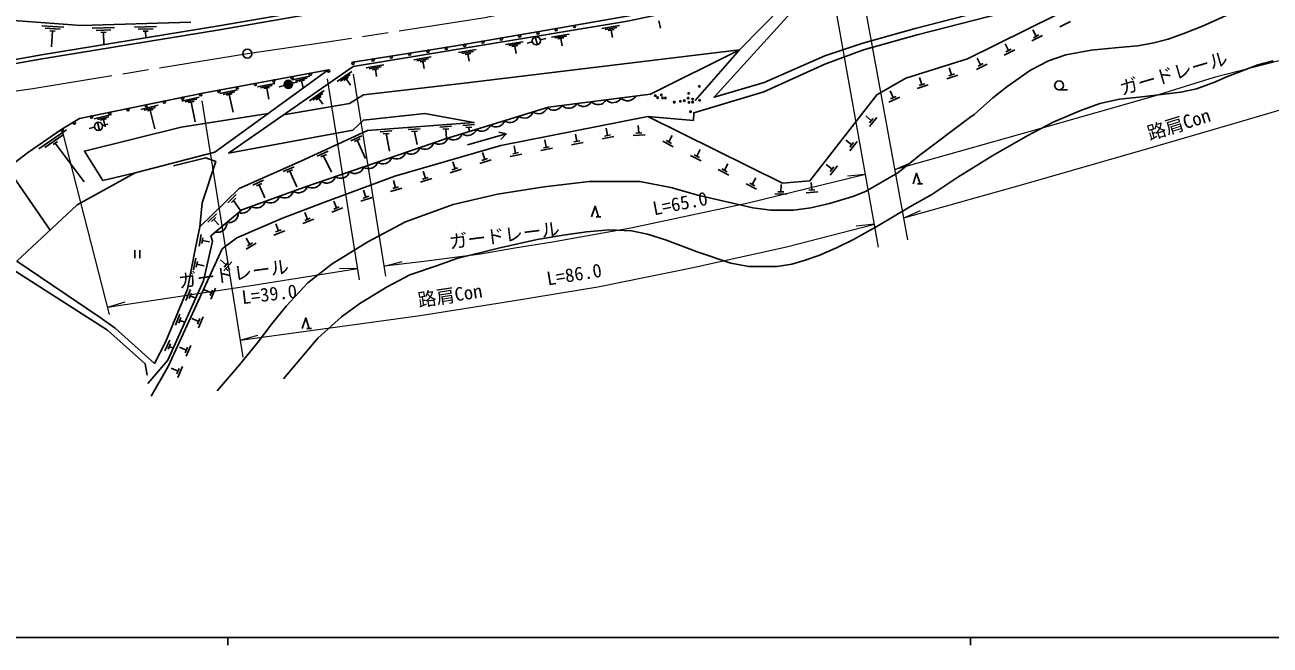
# Model space of a CAD drawing. Units: millimetres at full size, sheet at 1:1000; details may follow other scales. Extents: x 40000 to 680000, y 20000 to 380000.
# Drawn here: x 140679 to 308320, y 204000 to 287486 of the extents above; entities that cross this region are included whole.
import ezdxf
from ezdxf.enums import TextEntityAlignment as Align

# ---------------------------------------------------------------- set-up
doc = ezdxf.new("R2010")
doc.units = ezdxf.units.MM
doc.header["$LTSCALE"] = 1000
doc.linetypes.add('CHAIN', pattern=[18.5, 12, -1.5, 3.5, -1.5])
for name, color, linetype, lineweight in [('M-BGD', 7, 'Continuous', 25), ('M-BMK', 2, 'CHAIN', 13), ('M-BMK-SRVR', 3, 'Continuous', 25), ('M-STR-HTXT', 7, 'Continuous', 13), ('M-TTL-BAND', 7, 'Continuous', 25)]:
    doc.layers.add(name, color=color, linetype=linetype, lineweight=lineweight)
doc.styles.add('ＭＳ ゴシック', font='')
doc.styles.get('ＭＳ ゴシック').set_extended_font_data('MS Gothic')

msp = doc.modelspace()

# ---------------------------------------------------------------- hatches: boundary and pattern name
at = {"layer": 'M-BGD'}
msp.add_hatch(color=256, dxfattribs=at).paths.add_polyline_path([(176683, 279622, -1), (175617, 279351, -1)])

# ---------------------------------------------------------------- linework, layer by layer
for p, q in [((145931, 287160), (142939, 287376)), ((145411, 286897), (143416, 287041)), ((144741, 286645), (144043, 286695)), ((144392, 286670), (144238, 284545)), ((152747, 287123), (149749, 287036)), ((152256, 286809), (150257, 286751)), ((158418, 287287), (155419, 287201)), ((157927, 286973), (155928, 286915)), ((220737, 287388), (218370, 286992)), ((220376, 287125), (218798, 286861)), ((220014, 286862), (219225, 286730)), ((219620, 286796), (219785, 285810)), ((226039, 288039), (226243, 287060)), ((276831, 285948), (276376, 286839)), ((280001, 287234), (281426, 287963)), ((151615, 286490), (150916, 286470)), ((151265, 286480), (151314, 284812)), ((157286, 286654), (156586, 286634)), ((156936, 286644), (156962, 285735)), ((207767, 285225), (205399, 284833)), ((209005, 285206), (208280, 285014)), ((209396, 285878), (209678, 284814)), ((210069, 285487), (210794, 285678)), ((213950, 286253), (211583, 285858)), ((213589, 285990), (212011, 285726)), ((213227, 285727), (212438, 285595)), ((212833, 285661), (212998, 284675)), ((276262, 285321), (277687, 286050)), ((276475, 285766), (277187, 286131)), ((201443, 284177), (199075, 283785)), ((201081, 283915), (199502, 283653)), ((200719, 283652), (199930, 283521)), ((200324, 283587), (200488, 282600)), ((207405, 284963), (205827, 284701)), ((207043, 284700), (206254, 284569)), ((206649, 284635), (206812, 283648)), ((272524, 283407), (273948, 284136)), ((273092, 284035), (272637, 284925)), ((272736, 283853), (273449, 284217)), ((188987, 282113), (186619, 281721)), ((188625, 281851), (187047, 281589)), ((195389, 283174), (193021, 282782)), ((195027, 282911), (193449, 282650)), ((194665, 282649), (193876, 282518)), ((194271, 282583), (194434, 281597)), ((265438, 280753), (265127, 281704)), ((268785, 281494), (270209, 282222)), ((269354, 282121), (268898, 283011)), ((268998, 281939), (269710, 282304)), ((173413, 275550), (181473, 281414)), ((179017, 280599), (176675, 280074)), ((178670, 280316), (177109, 279967)), ((178324, 280034), (177543, 279859)), ((184689, 281221), (182717, 279853)), ((184474, 280828), (183159, 279916)), ((184259, 280436), (183602, 279980)), ((183931, 280208), (184501, 279386)), ((188263, 281588), (187474, 281457)), ((187869, 281522), (188032, 280536)), ((261447, 279446), (261136, 280396)), ((264779, 280222), (266299, 280720)), ((265058, 280629), (265818, 280878)), ((169283, 278761), (166941, 278238)), ((168937, 278479), (167375, 278130)), ((174332, 279614), (171979, 279139)), ((173979, 279338), (172411, 279022)), ((173627, 279063), (172843, 278905)), ((173235, 278984), (173523, 277470)), ((175617, 279351), (174891, 279166)), ((176683, 279622), (177410, 279807)), ((177933, 279946), (178152, 278998)), ((180985, 278652), (179013, 277284)), ((257593, 277694), (257172, 278601)), ((260787, 278914), (262308, 279412)), ((261067, 279321), (261827, 279570)), ((279915, 278742), (281037, 278742)), ((158625, 276679), (156293, 276111)), ((164153, 277763), (161812, 277232)), ((163807, 277479), (162247, 277125)), ((163461, 277196), (162681, 277019)), ((163071, 277107), (163599, 274452)), ((168590, 278196), (167809, 278022)), ((168199, 278109), (168725, 275755)), ((180771, 278259), (179456, 277348)), ((180556, 277867), (179899, 277411)), ((180227, 277639), (180797, 276817)), ((257000, 277089), (258452, 277762)), ((257230, 277526), (257956, 277862)), ((152339, 275413), (150006, 274850)), ((151997, 275125), (150441, 274749)), ((158283, 276390), (156729, 276011)), ((157942, 276101), (157165, 275911)), ((157554, 276006), (158163, 273490)), ((254650, 274592), (253875, 275224)), ((254381, 273788), (255393, 275028)), ((146287, 273341), (142572, 270802)), ((150049, 273706), (149319, 273533)), ((150457, 274368), (150711, 273298)), ((151655, 274837), (150877, 274649)), ((151119, 273960), (151849, 274132)), ((151266, 274743), (151501, 273771)), ((193883, 273508), (192288, 273385)), ((198128, 273833), (196533, 273711)), ((197760, 273504), (196962, 273443)), ((197361, 273474), (197460, 272185)), ((201217, 274070), (199622, 273948)), ((200849, 273741), (200051, 273680)), ((200450, 273711), (200495, 273119)), ((219119, 272598), (218930, 273580)), ((223338, 272938), (223263, 273935)), ((254397, 274282), (254903, 274902)), ((145837, 272670), (143360, 270978)), ((145057, 271774), (144479, 271379)), ((186028, 272572), (184575, 271903)), ((185797, 272136), (185071, 271801)), ((185434, 271968), (186533, 269518)), ((190082, 273216), (188487, 273094)), ((189714, 272887), (188916, 272826)), ((189315, 272857), (189745, 270475)), ((193515, 273179), (192717, 273118)), ((193116, 273148), (193479, 271377)), ((205467, 272802), (204487, 273052)), ((210870, 271014), (210681, 271996)), ((214273, 271362), (215844, 271664)), ((214601, 271730), (215387, 271881)), ((214994, 271806), (214806, 272788)), ((218397, 272154), (219969, 272456)), ((218726, 272522), (219512, 272673)), ((222571, 272579), (224166, 272700)), ((222939, 272907), (223737, 272968)), ((226543, 271817), (227968, 271091)), ((227028, 271906), (227741, 271543)), ((227385, 271725), (227839, 272616)), ((251995, 271337), (251220, 271969)), ((251727, 270534), (252738, 271773)), ((251742, 271027), (252248, 271647)), ((144768, 271576), (148652, 266368)), ((181493, 270483), (180039, 269814)), ((181262, 270047), (180535, 269713)), ((202598, 269374), (202296, 270327)), ((206023, 269778), (207595, 270080)), ((206352, 270146), (207138, 270297)), ((206745, 270222), (206556, 271204)), ((210148, 270570), (211719, 270872)), ((210477, 270938), (211262, 271089)), ((230285, 269910), (231710, 269184)), ((230770, 269999), (231483, 269636)), ((231127, 269818), (231581, 270709)), ((176931, 268400), (175469, 267751)), ((180898, 269880), (181954, 267658)), ((198213, 267985), (198976, 268226)), ((198594, 268106), (198292, 269059)), ((201933, 268849), (203459, 269332)), ((202217, 269253), (202980, 269494)), ((234869, 267911), (235323, 268802)), ((249341, 268082), (248566, 268714)), ((249072, 267279), (250083, 268519)), ((249088, 267772), (249594, 268392)), ((138913, 267343), (144073, 259870)), ((172818, 266573), (171356, 265924)), ((176694, 267967), (175963, 267642)), ((176329, 267805), (177273, 265678)), ((193925, 266313), (195451, 266796)), ((194209, 266717), (194972, 266959)), ((194590, 266838), (194288, 267791)), ((197929, 267581), (199455, 268064)), ((234027, 268004), (235453, 267277)), ((234513, 268092), (235225, 267729)), ((238611, 266004), (239065, 266895)), ((172581, 266140), (171850, 265815)), ((172215, 265978), (172981, 264205)), ((186582, 264302), (186280, 265255)), ((189921, 265045), (191447, 265528)), ((190205, 265449), (190968, 265691)), ((190586, 265570), (190284, 266523)), ((237769, 266097), (239195, 265370)), ((238255, 266186), (238968, 265822)), ((242059, 265030), (242858, 265000)), ((242459, 265015), (242496, 266014)), ((245847, 264900), (247443, 265014)), ((246217, 265227), (247015, 265284)), ((246616, 265255), (246545, 266253)), ((260868, 266083), (261535, 266083)), ((261201, 266083), (260868, 266083)), ((169135, 264637), (167983, 263527)), ((169061, 264149), (168485, 263594)), ((168773, 263871), (169693, 262520)), ((182623, 262845), (182256, 263775)), ((185917, 263777), (187443, 264260)), ((186201, 264181), (186964, 264423)), ((241656, 264745), (243255, 264685)), ((166467, 262065), (165315, 260954)), ((166392, 261577), (165816, 261022)), ((178717, 261302), (178350, 262233)), ((181996, 262275), (183485, 262863)), ((182251, 262698), (182995, 262992)), ((217568, 261636), (218235, 261636)), ((217902, 261636), (217568, 261636)), ((166104, 261299), (166798, 260579)), ((174438, 259613), (175182, 259907)), ((174810, 259760), (174443, 260690)), ((178090, 260733), (179578, 261320)), ((178345, 261155), (179089, 261449)), ((164390, 259272), (164145, 257690)), ((164626, 258838), (164504, 258047)), ((164565, 258443), (165553, 258290)), ((170981, 257946), (170457, 258797)), ((174183, 259190), (175672, 259778)), ((155476, 257185), (155476, 256067)), ((156143, 257185), (156143, 256067)), ((170463, 257275), (171826, 258114)), ((170640, 257736), (171322, 258155)), ((163690, 256099), (163381, 254529)), ((163908, 255656), (163754, 254871)), ((163831, 255264), (164812, 255071)), ((167759, 255185), (167012, 255850)), ((167456, 254394), (168520, 255589)), ((167493, 254887), (168025, 255484)), ((162979, 251865), (162356, 250392)), ((165761, 251428), (164844, 251826)), ((165602, 251061), (165920, 251795)), ((165721, 250582), (166357, 252050)), ((163103, 251387), (162791, 250650)), ((162947, 251019), (163678, 250709)), ((161550, 248560), (160972, 247068)), ((164049, 246729), (164686, 248197)), ((161687, 248086), (161399, 247340)), ((161543, 247713), (162207, 247456)), ((164090, 247575), (163172, 247973)), ((163930, 247208), (164249, 247942)), ((178616, 246614), (179283, 246614)), ((178949, 246614), (178616, 246614)), ((160199, 245052), (159503, 243611)), ((160298, 244568), (159950, 243848)), ((160124, 244208), (160629, 243964)), ((162418, 243722), (161501, 244120)), ((162259, 243355), (162577, 244089)), ((162378, 242876), (163015, 244344)), ((161256, 240040), (161893, 241507)), ((161297, 240886), (160379, 241284)), ((161137, 240519), (161456, 241253))]:
    msp.add_line(p, q, dxfattribs=at)
for points in [[(76568, 251564), (81344, 256698), (88057, 262586), (91633, 264661), (96377, 267998), (103135, 271787), (109773, 275024), (116436, 277690), (121966, 279436), (126865, 280585), (142898, 283436), (166793, 287343), (180138, 289665), (183384, 292263), (192134, 296229), (210977, 299160), (230396, 302296), (257726, 307263)], [(76953, 251213), (81707, 256324), (88362, 262161), (91914, 264222), (96655, 267557), (103376, 271326), (109984, 274548), (116611, 277200), (122104, 278934), (126970, 280075), (142985, 282923), (166879, 286830), (180358, 289176), (183658, 291816), (192285, 295726), (211059, 298646), (230484, 301784), (257819, 306751)], [(249321, 294080), (247736, 293518), (233468, 277743), (240216, 279721), (248352, 283320), (253479, 285030), (260548, 287007), (274178, 290508), (290901, 296672), (296750, 298089), (308036, 300230), (313238, 302191)], [(308422, 299273), (297621, 297232), (289650, 295058), (274319, 289593), (260783, 286129), (253591, 284109), (248373, 282183), (240165, 278485), (230730, 275672), (230680, 274619), (224532, 275143), (204732, 271262), (190478, 267121), (181161, 263667), (175348, 261479), (169197, 258817), (167223, 257335), (164256, 250865), (159952, 241514), (157685, 237524)], [(224532, 275143), (242656, 266166), (246355, 266510), (255392, 278095), (259281, 280297), (267590, 282928), (291441, 294785), (299027, 296623), (317735, 296971), (324554, 293781), (334080, 293154), (344078, 294633), (355364, 299819), (364584, 299504), (369133, 298853), (371685, 298643), (376692, 298772), (380655, 296395), (387199, 295898), (391524, 296823), (408194, 291641), (409279, 291715), (410427, 292143), (410901, 292409)], [(184823, 282471), (198406, 284640), (209925, 286594), (223278, 288928), (245549, 293932), (248865, 294684)], [(168067, 270219), (184864, 281869), (211511, 286285), (221804, 288006), (232887, 290320), (245676, 293100), (236875, 284143), (230921, 277326)], [(163029, 287852), (148259, 287425), (130034, 288741), (116044, 291628), (103201, 288744), (88864, 280074), (74958, 274003)], [(166555, 238220), (169575, 241712), (171950, 244634), (173924, 247256), (175846, 249602), (178760, 252758), (182043, 255313), (186868, 258301), (191926, 260982), (198324, 263305), (204325, 264698), (210571, 265668), (216657, 266388), (223465, 266388), (227662, 265585), (231285, 264548), (238666, 262851), (241094, 262533), (244168, 262533), (246474, 262874), (248983, 263439), (252122, 264393), (253862, 265082), (258213, 267592), (261216, 269980), (267903, 275033), (268496, 275418), (270985, 277678), (272872, 279167), (276061, 281407), (278475, 282659), (280842, 283444), (284238, 284085), (287922, 284428), (290522, 284672), (292657, 285082), (294604, 285547), (296704, 286320), (299235, 287301), (305992, 290357)], [(224894, 278149), (236875, 284143), (199445, 279612), (186269, 278060), (184359, 276905), (175515, 275385)], [(175502, 239823), (180137, 245299), (183315, 248184), (185780, 250002), (189448, 252231), (192496, 253843), (196089, 255071), (198824, 256039), (204443, 257453), (209656, 258621), (213165, 259198), (216282, 259622), (219397, 259898), (222342, 259749), (224488, 259316), (226937, 258537), (231176, 256928), (235728, 255427), (238124, 254949), (241947, 254949), (243951, 255294), (245732, 255823), (247573, 256463), (249963, 257459), (252242, 258621), (255589, 260503), (259811, 263009), (262801, 264678), (266298, 266978), (270984, 269912), (275688, 272578), (279098, 274374), (282686, 275912), (285381, 276903), (288045, 277476), (290676, 277781), (296314, 278421), (298430, 278883), (300962, 279845), (302371, 280459), (306661, 282113), (308744, 282659)], [(145647, 273429), (148039, 274904), (164627, 278304), (181534, 281441)], [(224894, 278149), (211152, 276398), (197321, 272142), (178332, 265622), (169864, 262581), (165729, 259070), (165928, 258390), (164731, 253039), (159910, 242373), (157222, 239194)], [(168067, 270219), (184830, 273311), (186255, 274677), (194519, 275578), (201128, 274369), (186819, 273272), (177849, 269142), (169540, 265451), (164210, 260313)], [(100395, 236559), (105423, 236736), (106204, 237812), (107775, 242152), (108262, 243640), (112911, 244660), (123172, 256243), (129045, 260820), (137880, 267852), (141039, 270280), (145647, 273429)], [(200276, 271345), (205467, 272802), (204760, 272079)], [(155544, 267559), (147709, 263274), (139600, 255685), (150814, 248094), (152848, 246649), (158139, 241923), (159605, 244787), (162559, 251933), (163496, 256820), (164210, 260313), (164522, 263531), (166368, 269120), (165036, 269595), (160706, 268518)], [(260262, 266083), (260732, 267522), (261201, 266083)], [(216962, 261636), (217432, 263074), (217902, 261636)], [(129841, 248847), (134184, 252124), (138705, 254790), (151792, 246382), (156864, 241877), (157160, 240339)], [(178010, 246614), (178480, 248052), (178949, 246614)]]:
    msp.add_lwpolyline(points, dxfattribs=at)
msp.add_lwpolyline([(151165, 266550), (155544, 267559), (166238, 270366), (173413, 275550), (161732, 273707), (148689, 270510)], close=True, dxfattribs=at)
for centre, radius in [((212206, 286841), 150), ((214668, 287271), 150), ((202348, 285157), 150), ((204813, 285575), 150), ((207278, 285993), 150), ((209537, 285346), 550), ((209743, 286411), 150), ((192480, 283542), 150), ((194949, 283936), 150), ((197417, 284330), 150), ((199884, 284739), 150), ((184846, 282323), 150), ((187542, 282753), 150), ((190011, 283148), 150), ((174187, 279925), 150), ((176150, 279487), 550), ((176645, 280381), 150), ((179103, 280837), 150), ((181561, 281293), 150), ((166813, 278557), 150), ((169271, 279013), 150), ((171729, 279469), 150), ((230049, 278258), 100), ((231491, 279218), 100), ((279915, 279342), 600), ((157008, 276590), 150), ((159457, 277092), 150), ((161907, 277594), 150), ((164356, 278096), 150), ((225560, 277962), 100), ((225865, 277690), 100), ((226356, 278050), 100), ((226531, 277646), 100), ((226914, 277646), 100), ((228104, 277089), 100), ((228935, 277209), 100), ((229459, 277286), 100), ((229972, 277624), 100), ((230082, 277046), 100), ((230573, 277493), 100), ((230573, 277089), 100), ((231524, 277351), 100), ((149661, 275084), 150), ((152110, 275586), 150), ((154559, 276088), 150), ((230289, 275801), 100), ((145726, 273301), 150), ((147328, 274289), 150), ((150584, 273833), 550)]:
    msp.add_circle(centre, radius, dxfattribs=at)
for centre, radius, start, end in [((211894, 277262), 1264, 225.81897, 330.12443), ((213888, 277500), 1249, 224.05734, 330.4634), ((215872, 277753), 1249, 224.05734, 330.4634), ((217855, 278006), 1249, 224.05734, 330.4634), ((219839, 278259), 1249, 224.05734, 330.4634), ((221823, 278512), 1249, 224.05734, 330.4634), ((206013, 275599), 1249, 233.90124, 340.3073), ((207924, 276187), 1249, 233.90124, 340.3073), ((209836, 276775), 1249, 233.90124, 340.3073), ((200278, 273834), 1249, 233.90124, 340.3073), ((202190, 274423), 1249, 233.90124, 340.3073), ((204101, 275011), 1249, 233.90124, 340.3073), ((194547, 271980), 1249, 235.74678, 342.15284), ((196455, 272658), 1249, 233.90124, 340.3073), ((198366, 273246), 1249, 233.90124, 340.3073), ((190764, 270681), 1249, 235.74678, 342.15284), ((192656, 271331), 1249, 235.74678, 342.15284), ((185089, 268733), 1249, 235.74678, 342.15284), ((186981, 269382), 1249, 235.74678, 342.15284), ((188872, 270032), 1249, 235.74678, 342.15284), ((181306, 267434), 1249, 235.74678, 342.15284), ((183197, 268083), 1249, 235.74678, 342.15284), ((175633, 265448), 1249, 236.54918, 342.95524), ((177523, 266135), 1249, 235.74678, 342.15284), ((179414, 266784), 1249, 235.74678, 342.15284), ((171869, 264096), 1249, 236.54918, 342.95524), ((173751, 264772), 1249, 236.54918, 342.95524), ((168159, 262115), 1249, 257.1298, 3.53587), ((169836, 263563), 1437, 252.55981, 339.25166), ((166634, 260820), 1249, 257.1298, 3.53587)]:
    msp.add_arc(centre, radius, start, end, dxfattribs=at)
at = {"layer": 'M-BMK'}
msp.add_lwpolyline([(312547, 314097), (301791, 311707), (297496, 310657), (269258, 303244), (244413, 296518), (239677, 295303), (228014, 292798), (214789, 290623), (202913, 288498), (181120, 285131), (170625, 283609), (141756, 278878), (132039, 277537), (124701, 276114), (119035, 274450), (113270, 272250), (108621, 270286), (103964, 267874), (99753, 265375), (95124, 262114), (91212, 258988), (87593, 255711), (82960, 250846), (80305, 248160)], dxfattribs=at)
at = {"layer": 'M-BMK-SRVR'}
msp.add_circle((170625, 283609), 600, dxfattribs=at)
at = {"layer": 'M-STR-HTXT'}
for p, q in [((255595, 257580), (249208, 293415)), ((259567, 258535), (253009, 294208)), ((185730, 253153), (181416, 280213)), ((189291, 253659), (184900, 280861)), ((170042, 242750), (164558, 277243)), ((152069, 248493), (145731, 273229)), ((257821, 268035), (260071, 269016)), ((253853, 267352), (251410, 267106)), ((259017, 261529), (261266, 262514)), ((255043, 260673), (252604, 260397)), ((189074, 255001), (191450, 255619)), ((185484, 254697), (183029, 254651)), ((151816, 249484), (154168, 250186)), ((169677, 245049), (172039, 245718))]:
    msp.add_line(p, q, dxfattribs=at)
for points in [[(402281, 272055), (394665, 275236), (389732, 277084), (380073, 280176), (375657, 281301), (370487, 282472), (362626, 283964), (357176, 284676), (351533, 285214), (342919, 285729), (337721, 285748), (332422, 285506), (324349, 284942), (319492, 284384), (314422, 283657), (309368, 282613), (300803, 280390), (292253, 277737), (277766, 273639), (264717, 269956), (257821, 268035)], [(259017, 261529), (275169, 266053), (291880, 270863), (303113, 274146), (310005, 276148), (316048, 277282), (322011, 278111), (329098, 278849), (335211, 279207), (344057, 279228), (351151, 278889), (358711, 278038), (367398, 276811), (375288, 275057), (382464, 273187), (389677, 270733), (396666, 268126), (405861, 264408), (423561, 257314), (437719, 251585), (459122, 243056), (477415, 235852), (499910, 227045)], [(253853, 267352), (238036, 263484), (222278, 260122), (211712, 258232), (206621, 257417), (202028, 256640), (194397, 255616), (189074, 255001)], [(169677, 245049), (193885, 248365), (206331, 250330), (217822, 252244), (230428, 254787), (243231, 257627), (255043, 260673)], [(151816, 249484), (171417, 252454), (185484, 254697)]]:
    msp.add_lwpolyline(points, dxfattribs=at)
at = {"layer": 'M-TTL-BAND'}
for p, q in [((40000, 205000), (579000, 205000)), ((168000, 205000), (168000, 204000)), ((268000, 205000), (268000, 204000))]:
    msp.add_line(p, q, dxfattribs=at)

# ---------------------------------------------------------------- texts
at = {"layer": 'M-STR-HTXT', "style": 'ＭＳ ゴシック'}
for s, rotation, p in [('ガードレール', 16.33, (288532, 277476)), ('路肩Con', 17.227, (292281, 271425)), ('L=65.0', 11.153, (225503, 261304)), ('ガードレール', 7.052, (197967, 256809)), ('ガードレール', 7.824, (161542, 251523)), ('L=86.0', 9.246, (211168, 251855)), ('L=39.0', 6.864, (170042, 249346)), ('路肩Con', 8.725, (193805, 248958))]:
    msp.add_text(s, height=1833, rotation=rotation, dxfattribs=at).set_placement(p, align=Align.BOTTOM_LEFT)

doc.saveas('drawing.dxf')
